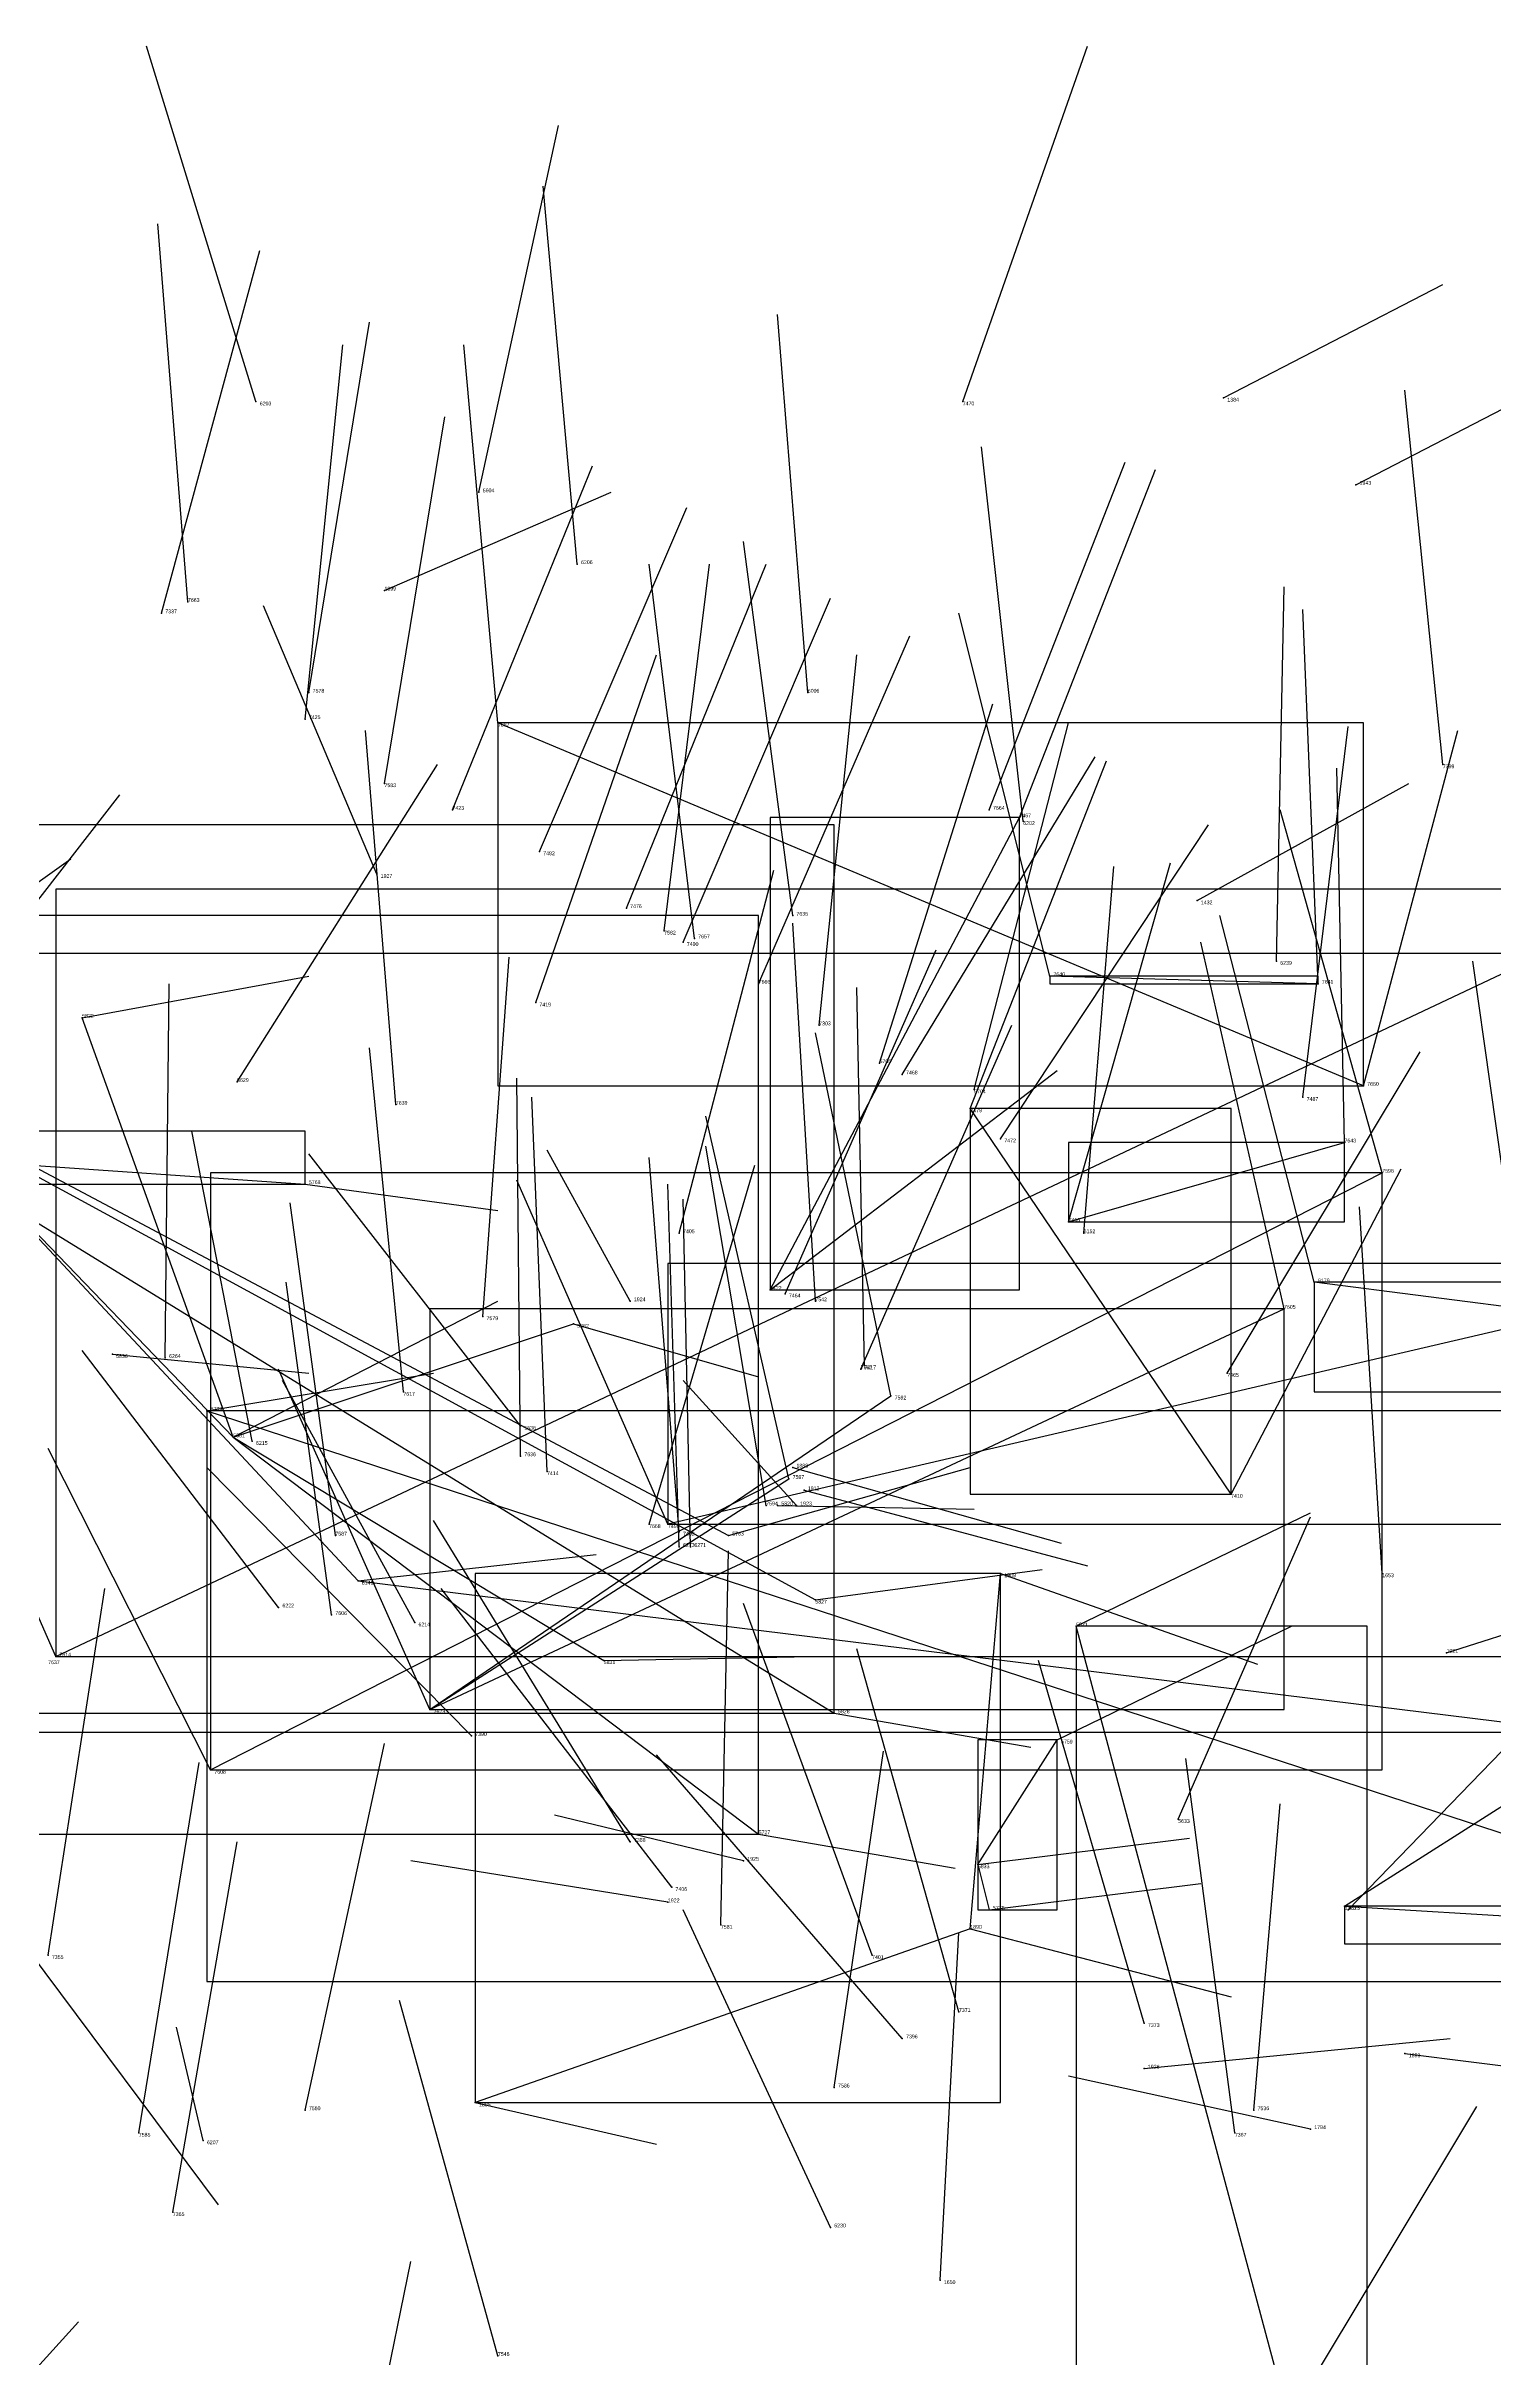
# Model space of a CAD drawing. Extents: x 59.1 to 70.8, y 600.3 to 605.1.
# Drawn here: x 66.148 to 66.531, y 604.452 to 605.063 of the extents above; entities that cross this region are included whole.
import ezdxf

# ---------------------------------------------------------------- set-up
doc = ezdxf.new("R2010")
doc.units = 0
for name, color, linetype in [('Clients', 3, 'CONTINUOUS'), ('Facilities', 3, 'CONTINUOUS'), ('Facilities_lines', 3, 'CONTINUOUS'), ('Min_max_boxes', 1, 'CONTINUOUS'), ('Normals', 1, 'CONTINUOUS'), ('Source_points', 5, 'CONTINUOUS'), ('Text', 3, 'CONTINUOUS')]:
    doc.layers.add(name, color=color, linetype=linetype)

msp = doc.modelspace()

# ---------------------------------------------------------------- linework, layer by layer
at = {"layer": 'Clients', "color": 5}
for p in [(66.267, 604.884, 459.323), (66.405, 604.859, 459.615), (66.413, 604.817, 459.184), (66.157, 604.806, 453.824), (66.392, 604.782, 459.669), (66.491, 604.773, 459.445), (66.216, 604.762, 453.744), (66.501, 604.765, 458.696), (66.483, 604.736, 458.303), (66.287, 604.725, 453.723), (66.475, 604.729, 458.755), (66.371, 604.706, 458.818), (66.344, 604.684, 458.795), (66.312, 604.672, 458.469), (66.328, 604.669, 453.675), (66.4, 604.659, 449.152), (66.351, 604.652, 453.709), (66.42, 604.645, 453.645), (66.295, 604.636, 453.74), (66.356, 604.622, 453.755), (66.415, 604.615, 453.654), (66.336, 604.59, 453.738), (66.397, 604.57, 453.675), (66.261, 604.519, 449.25)]:
    msp.add_point(p, dxfattribs=at)
at = {"layer": 'Facilities', "color": 3}
for p in [(66.203, 604.969, 457.478), (66.39, 604.969, 459.968), (66.459, 604.97, 451.452), (66.262, 604.945, 455.447), (66.494, 604.947, 451.402), (66.288, 604.926, 457.403), (66.185, 604.916, 459.404), (66.237, 604.919, 449.159), (66.178, 604.913, 461.975), (66.217, 604.892, 462.454), (66.349, 604.892, 457.348), (66.216, 604.885, 460.212), (66.517, 604.873, 460.663), (66.237, 604.868, 462.37), (66.255, 604.861, 460.068), (66.397, 604.861, 459.694), (66.406, 604.858, 457.294), (66.278, 604.85, 459.996), (66.235, 604.844, 448.138), (66.301, 604.835, 459.926), (66.452, 604.837, 451.532), (66.311, 604.829, 462.297), (66.345, 604.833, 459.241), (66.316, 604.826, 459.851), (66.319, 604.827, 459.291), (66.473, 604.821, 457.242), (66.277, 604.81, 460.137), (66.336, 604.815, 459.778), (66.484, 604.815, 459.408), (66.352, 604.804, 462.236), (66.368, 604.794, 454.275), (66.198, 604.789, 454.077), (66.374, 604.791, 459.864), (66.393, 604.787, 454.329), (66.496, 604.788, 459.514), (66.24, 604.783, 459.09), (66.48, 604.785, 459.526), (66.4, 604.774, 459.815), (66.315, 604.749, 460.109), (66.418, 604.752, 459.579), (66.422, 604.749, 457.437), (66.302, 604.731, 448.152), (66.339, 604.734, 460.038), (66.343, 604.733, 459.71), (66.351, 604.731, 462.609), (66.263, 604.727, 462.395), (66.165, 604.717, 453.782), (66.179, 604.716, 456.932), (66.363, 604.713, 459.642), (66.364, 604.714, 460.099), (66.46, 604.712, 459.964), (66.242, 604.707, 458.921), (66.19, 604.702, 453.788), (66.197, 604.695, 453.83), (66.202, 604.694, 457.212), (66.273, 604.698, 454.876), (66.273, 604.69, 459.177), (66.28, 604.686, 460.248), (66.345, 604.687, 449.159), (66.338, 604.677, 458.861), (66.341, 604.677, 453.759), (66.346, 604.677, 448.195), (66.348, 604.681, 449.1), (66.461, 604.68, 460.021), (66.307, 604.672, 459.765), (66.315, 604.67, 460.174), (66.224, 604.669, 458.888), (66.315, 604.666, 456.922), (66.318, 604.666, 456.967), (66.23, 604.657, 453.859), (66.501, 604.659, 452.804), (66.209, 604.65, 457.474), (66.223, 604.648, 458.907), (66.245, 604.646, 457.336), (66.15, 604.637, 458.884), (66.518, 604.638, 448.551), (66.249, 604.623, 458.526), (66.26, 604.616, 460.579), (66.191, 604.607, 458.516), (66.447, 604.594, 454.865), (66.302, 604.588, 460.429), (66.332, 604.583, 448.226), (66.394, 604.582, 453.677), (66.312, 604.572, 448.299), (66.313, 604.576, 460.499), (66.326, 604.566, 462.292), (66.491, 604.571, 453.6), (66.492, 604.57, 453.663), (66.392, 604.565, 449.162), (66.148, 604.558, 461.956), (66.366, 604.558, 460.969), (66.389, 604.543, 461.068), (66.374, 604.536, 460.773), (66.438, 604.54, 461.022), (66.507, 604.532, 449.052), (66.356, 604.523, 462.271), (66.438, 604.528, 448.378), (66.216, 604.517, 462.046), (66.467, 604.517, 462.536), (66.172, 604.511, 462.03), (66.462, 604.511, 461.054), (66.482, 604.512, 448.319), (66.189, 604.509, 457.111), (66.181, 604.49, 461.966), (66.355, 604.486, 457.383), (66.384, 604.472, 452.977), (66.267, 604.452, 462.656)]:
    msp.add_point(p, dxfattribs=at)
at = {"layer": 'Facilities_lines', "color": 3}
for p, q in [((66.496, 604.788, 459.514), (66.267, 604.884, 459.323)), ((66.339, 604.734, 460.038), (66.405, 604.859, 459.615)), ((65.974, 604.857, 453.982), (66.328, 604.669, 453.675)), ((65.974, 604.857, 453.982), (66.351, 604.652, 453.709)), ((65.974, 604.857, 453.982), (66.356, 604.622, 453.755)), ((66.15, 604.637, 458.884), (66.58, 604.84, 458.878)), ((66.197, 604.695, 453.83), (66.064, 604.833, 453.9)), ((66.23, 604.657, 453.859), (66.075, 604.823, 453.934)), ((66.484, 604.815, 459.408), (66.413, 604.817, 459.184)), ((66.197, 604.695, 453.83), (66.157, 604.806, 453.824)), ((66.461, 604.68, 460.021), (66.392, 604.782, 459.669)), ((66.014, 604.776, 453.922), (66.216, 604.762, 453.744)), ((66.418, 604.752, 459.579), (66.491, 604.773, 459.445)), ((66.191, 604.607, 458.516), (66.501, 604.765, 458.696)), ((66.608, 604.741, 458.517), (66.312, 604.672, 458.469)), ((66.632, 604.717, 458.359), (66.483, 604.736, 458.303)), ((66.197, 604.695, 453.83), (66.287, 604.725, 453.723)), ((66.249, 604.623, 458.526), (66.475, 604.729, 458.755)), ((66.249, 604.623, 458.526), (66.371, 604.706, 458.818)), ((66.19, 604.702, 453.788), (66.653, 604.551, 453.489)), ((66.197, 604.695, 453.83), (66.295, 604.636, 453.74)), ((66.197, 604.695, 453.83), (66.336, 604.59, 453.738)), ((66.249, 604.623, 458.526), (66.344, 604.684, 458.795)), ((66.23, 604.657, 453.859), (66.555, 604.617, 453.558)), ((66.392, 604.565, 449.162), (66.4, 604.659, 449.152)), ((66.497, 604.358, 453.682), (66.42, 604.645, 453.645)), ((66.394, 604.582, 453.677), (66.415, 604.615, 453.654)), ((66.394, 604.582, 453.677), (66.397, 604.57, 453.675)), ((66.491, 604.571, 453.6), (66.656, 604.561, 453.437)), ((66.392, 604.565, 449.162), (66.261, 604.519, 449.25))]:
    msp.add_line(p, q, dxfattribs=at)
at = {"layer": 'Min_max_boxes', "color": 1}
for p, q in [((66.496, 604.884, 459.323), (66.267, 604.884, 459.323)), ((66.267, 604.884, 459.323), (66.267, 604.788, 459.323)), ((66.496, 604.884, 459.514), (66.267, 604.884, 459.514)), ((66.267, 604.884, 459.514), (66.267, 604.788, 459.514)), ((66.267, 604.884, 459.323), (66.267, 604.884, 459.514)), ((66.496, 604.788, 459.323), (66.496, 604.884, 459.323)), ((66.496, 604.788, 459.514), (66.496, 604.884, 459.514)), ((66.496, 604.884, 459.323), (66.496, 604.884, 459.514)), ((66.405, 604.859, 459.615), (66.339, 604.859, 459.615)), ((66.339, 604.859, 459.615), (66.339, 604.734, 459.615)), ((66.405, 604.859, 460.038), (66.339, 604.859, 460.038)), ((66.339, 604.859, 460.038), (66.339, 604.734, 460.038)), ((66.339, 604.859, 459.615), (66.339, 604.859, 460.038)), ((66.405, 604.734, 459.615), (66.405, 604.859, 459.615)), ((66.405, 604.734, 460.038), (66.405, 604.859, 460.038)), ((66.405, 604.859, 459.615), (66.405, 604.859, 460.038)), ((66.356, 604.857, 453.675), (65.974, 604.857, 453.675)), ((66.356, 604.857, 453.982), (65.974, 604.857, 453.982)), ((66.356, 604.622, 453.675), (66.356, 604.857, 453.675)), ((66.356, 604.622, 453.982), (66.356, 604.857, 453.982)), ((66.356, 604.857, 453.675), (66.356, 604.857, 453.982)), ((66.58, 604.84, 458.878), (66.15, 604.84, 458.878)), ((66.15, 604.84, 458.878), (66.15, 604.637, 458.878)), ((66.58, 604.84, 458.884), (66.15, 604.84, 458.884)), ((66.15, 604.84, 458.884), (66.15, 604.637, 458.884)), ((66.15, 604.84, 458.878), (66.15, 604.84, 458.884)), ((66.336, 604.833, 453.723), (66.064, 604.833, 453.723)), ((66.336, 604.833, 453.9), (66.064, 604.833, 453.9)), ((66.336, 604.59, 453.723), (66.336, 604.833, 453.723)), ((66.336, 604.59, 453.9), (66.336, 604.833, 453.9)), ((66.336, 604.833, 453.723), (66.336, 604.833, 453.9)), ((66.555, 604.823, 453.558), (66.075, 604.823, 453.558)), ((66.555, 604.823, 453.934), (66.075, 604.823, 453.934)), ((66.484, 604.817, 459.184), (66.413, 604.817, 459.184)), ((66.413, 604.817, 459.184), (66.413, 604.815, 459.184)), ((66.484, 604.817, 459.408), (66.413, 604.817, 459.408)), ((66.413, 604.817, 459.408), (66.413, 604.815, 459.408)), ((66.413, 604.817, 459.184), (66.413, 604.817, 459.408)), ((66.484, 604.815, 459.184), (66.484, 604.817, 459.184)), ((66.484, 604.815, 459.408), (66.484, 604.817, 459.408)), ((66.484, 604.817, 459.184), (66.484, 604.817, 459.408)), ((66.413, 604.815, 459.184), (66.484, 604.815, 459.184)), ((66.413, 604.815, 459.408), (66.484, 604.815, 459.408)), ((66.413, 604.815, 459.184), (66.413, 604.815, 459.408)), ((66.484, 604.815, 459.184), (66.484, 604.815, 459.408)), ((66.267, 604.788, 459.323), (66.496, 604.788, 459.323)), ((66.267, 604.788, 459.514), (66.496, 604.788, 459.514)), ((66.267, 604.788, 459.323), (66.267, 604.788, 459.514)), ((66.496, 604.788, 459.323), (66.496, 604.788, 459.514)), ((66.461, 604.782, 459.669), (66.392, 604.782, 459.669)), ((66.392, 604.782, 459.669), (66.392, 604.68, 459.669)), ((66.461, 604.782, 460.021), (66.392, 604.782, 460.021)), ((66.392, 604.782, 460.021), (66.392, 604.68, 460.021)), ((66.392, 604.782, 459.669), (66.392, 604.782, 460.021)), ((66.461, 604.68, 459.669), (66.461, 604.782, 459.669)), ((66.461, 604.68, 460.021), (66.461, 604.782, 460.021)), ((66.461, 604.782, 459.669), (66.461, 604.782, 460.021)), ((66.216, 604.776, 453.744), (66.014, 604.776, 453.744)), ((66.216, 604.776, 453.922), (66.014, 604.776, 453.922)), ((66.216, 604.762, 453.744), (66.216, 604.776, 453.744)), ((66.216, 604.762, 453.922), (66.216, 604.776, 453.922)), ((66.216, 604.776, 453.744), (66.216, 604.776, 453.922)), ((66.491, 604.773, 459.445), (66.418, 604.773, 459.445)), ((66.418, 604.773, 459.445), (66.418, 604.752, 459.445)), ((66.491, 604.773, 459.579), (66.418, 604.773, 459.579)), ((66.418, 604.773, 459.579), (66.418, 604.752, 459.579)), ((66.418, 604.773, 459.445), (66.418, 604.773, 459.579)), ((66.491, 604.752, 459.445), (66.491, 604.773, 459.445)), ((66.491, 604.752, 459.579), (66.491, 604.773, 459.579)), ((66.491, 604.773, 459.445), (66.491, 604.773, 459.579)), ((66.014, 604.762, 453.744), (66.216, 604.762, 453.744)), ((66.014, 604.762, 453.922), (66.216, 604.762, 453.922)), ((66.501, 604.765, 458.516), (66.191, 604.765, 458.516)), ((66.191, 604.765, 458.516), (66.191, 604.607, 458.516)), ((66.501, 604.765, 458.696), (66.191, 604.765, 458.696)), ((66.191, 604.765, 458.696), (66.191, 604.607, 458.696)), ((66.191, 604.765, 458.516), (66.191, 604.765, 458.696)), ((66.216, 604.762, 453.744), (66.216, 604.762, 453.922)), ((66.501, 604.607, 458.516), (66.501, 604.765, 458.516)), ((66.501, 604.607, 458.696), (66.501, 604.765, 458.696)), ((66.501, 604.765, 458.516), (66.501, 604.765, 458.696)), ((66.418, 604.752, 459.445), (66.491, 604.752, 459.445)), ((66.418, 604.752, 459.579), (66.491, 604.752, 459.579)), ((66.418, 604.752, 459.445), (66.418, 604.752, 459.579)), ((66.491, 604.752, 459.445), (66.491, 604.752, 459.579)), ((66.608, 604.741, 458.469), (66.312, 604.741, 458.469)), ((66.312, 604.741, 458.469), (66.312, 604.672, 458.469)), ((66.608, 604.741, 458.517), (66.312, 604.741, 458.517)), ((66.312, 604.741, 458.517), (66.312, 604.672, 458.517)), ((66.312, 604.741, 458.469), (66.312, 604.741, 458.517)), ((66.339, 604.734, 459.615), (66.405, 604.734, 459.615)), ((66.339, 604.734, 460.038), (66.405, 604.734, 460.038)), ((66.339, 604.734, 459.615), (66.339, 604.734, 460.038)), ((66.405, 604.734, 459.615), (66.405, 604.734, 460.038)), ((66.64, 604.736, 458.282), (66.483, 604.736, 458.282)), ((66.483, 604.736, 458.282), (66.483, 604.707, 458.282)), ((66.64, 604.736, 458.428), (66.483, 604.736, 458.428)), ((66.483, 604.736, 458.428), (66.483, 604.707, 458.428)), ((66.483, 604.736, 458.282), (66.483, 604.736, 458.428)), ((66.475, 604.729, 458.526), (66.249, 604.729, 458.526)), ((66.249, 604.729, 458.526), (66.249, 604.623, 458.526)), ((66.475, 604.729, 458.818), (66.249, 604.729, 458.818)), ((66.249, 604.729, 458.818), (66.249, 604.623, 458.818)), ((66.249, 604.729, 458.526), (66.249, 604.729, 458.818)), ((66.475, 604.623, 458.526), (66.475, 604.729, 458.526)), ((66.475, 604.623, 458.818), (66.475, 604.729, 458.818)), ((66.475, 604.729, 458.526), (66.475, 604.729, 458.818)), ((66.483, 604.707, 458.282), (66.64, 604.707, 458.282)), ((66.483, 604.707, 458.428), (66.64, 604.707, 458.428)), ((66.483, 604.707, 458.282), (66.483, 604.707, 458.428)), ((66.653, 604.702, 453.489), (66.19, 604.702, 453.489)), ((66.19, 604.702, 453.489), (66.19, 604.551, 453.489)), ((66.653, 604.702, 453.788), (66.19, 604.702, 453.788)), ((66.19, 604.702, 453.788), (66.19, 604.551, 453.788)), ((66.19, 604.702, 453.489), (66.19, 604.702, 453.788)), ((66.392, 604.68, 459.669), (66.461, 604.68, 459.669)), ((66.392, 604.68, 460.021), (66.461, 604.68, 460.021)), ((66.392, 604.68, 459.669), (66.392, 604.68, 460.021)), ((66.461, 604.68, 459.669), (66.461, 604.68, 460.021)), ((66.312, 604.672, 458.469), (66.608, 604.672, 458.469)), ((66.312, 604.672, 458.517), (66.608, 604.672, 458.517)), ((66.312, 604.672, 458.469), (66.312, 604.672, 458.517)), ((66.4, 604.659, 449.152), (66.261, 604.659, 449.152)), ((66.261, 604.659, 449.152), (66.261, 604.519, 449.152)), ((66.4, 604.659, 449.25), (66.261, 604.659, 449.25)), ((66.261, 604.659, 449.25), (66.261, 604.519, 449.25)), ((66.261, 604.659, 449.152), (66.261, 604.659, 449.25)), ((66.4, 604.519, 449.152), (66.4, 604.659, 449.152)), ((66.4, 604.519, 449.25), (66.4, 604.659, 449.25)), ((66.4, 604.659, 449.152), (66.4, 604.659, 449.25)), ((66.497, 604.645, 453.645), (66.42, 604.645, 453.645)), ((66.42, 604.645, 453.645), (66.42, 604.358, 453.645)), ((66.497, 604.645, 453.682), (66.42, 604.645, 453.682)), ((66.42, 604.645, 453.682), (66.42, 604.358, 453.682)), ((66.42, 604.645, 453.645), (66.42, 604.645, 453.682)), ((66.497, 604.358, 453.645), (66.497, 604.645, 453.645)), ((66.497, 604.358, 453.682), (66.497, 604.645, 453.682)), ((66.497, 604.645, 453.645), (66.497, 604.645, 453.682)), ((66.15, 604.637, 458.878), (66.58, 604.637, 458.878)), ((66.15, 604.637, 458.884), (66.58, 604.637, 458.884)), ((66.15, 604.637, 458.878), (66.15, 604.637, 458.884)), ((65.974, 604.622, 453.675), (66.356, 604.622, 453.675)), ((65.974, 604.622, 453.982), (66.356, 604.622, 453.982)), ((66.249, 604.623, 458.526), (66.475, 604.623, 458.526)), ((66.249, 604.623, 458.818), (66.475, 604.623, 458.818)), ((66.249, 604.623, 458.526), (66.249, 604.623, 458.818)), ((66.356, 604.622, 453.675), (66.356, 604.622, 453.982)), ((66.475, 604.623, 458.526), (66.475, 604.623, 458.818)), ((66.075, 604.617, 453.558), (66.555, 604.617, 453.558)), ((66.075, 604.617, 453.934), (66.555, 604.617, 453.934)), ((66.415, 604.615, 453.654), (66.394, 604.615, 453.654)), ((66.394, 604.615, 453.654), (66.394, 604.57, 453.654)), ((66.415, 604.615, 453.677), (66.394, 604.615, 453.677)), ((66.394, 604.615, 453.677), (66.394, 604.57, 453.677)), ((66.394, 604.615, 453.654), (66.394, 604.615, 453.677)), ((66.415, 604.57, 453.654), (66.415, 604.615, 453.654)), ((66.415, 604.57, 453.677), (66.415, 604.615, 453.677)), ((66.415, 604.615, 453.654), (66.415, 604.615, 453.677)), ((66.191, 604.607, 458.516), (66.501, 604.607, 458.516)), ((66.191, 604.607, 458.696), (66.501, 604.607, 458.696)), ((66.191, 604.607, 458.516), (66.191, 604.607, 458.696)), ((66.501, 604.607, 458.516), (66.501, 604.607, 458.696)), ((66.064, 604.59, 453.723), (66.336, 604.59, 453.723)), ((66.064, 604.59, 453.9), (66.336, 604.59, 453.9)), ((66.336, 604.59, 453.723), (66.336, 604.59, 453.9)), ((66.394, 604.57, 453.654), (66.415, 604.57, 453.654)), ((66.394, 604.57, 453.677), (66.415, 604.57, 453.677)), ((66.394, 604.57, 453.654), (66.394, 604.57, 453.677)), ((66.415, 604.57, 453.654), (66.415, 604.57, 453.677)), ((66.656, 604.571, 453.437), (66.491, 604.571, 453.437)), ((66.491, 604.571, 453.437), (66.491, 604.561, 453.437)), ((66.656, 604.571, 453.6), (66.491, 604.571, 453.6)), ((66.491, 604.571, 453.6), (66.491, 604.561, 453.6)), ((66.491, 604.571, 453.437), (66.491, 604.571, 453.6)), ((66.491, 604.561, 453.437), (66.656, 604.561, 453.437)), ((66.491, 604.561, 453.6), (66.656, 604.561, 453.6)), ((66.491, 604.561, 453.437), (66.491, 604.561, 453.6)), ((66.19, 604.551, 453.489), (66.653, 604.551, 453.489)), ((66.19, 604.551, 453.788), (66.653, 604.551, 453.788)), ((66.19, 604.551, 453.489), (66.19, 604.551, 453.788)), ((66.261, 604.519, 449.152), (66.4, 604.519, 449.152)), ((66.261, 604.519, 449.25), (66.4, 604.519, 449.25)), ((66.261, 604.519, 449.152), (66.261, 604.519, 449.25)), ((66.4, 604.519, 449.152), (66.4, 604.519, 449.25))]:
    msp.add_line(p, q, dxfattribs=at)
at = {"layer": 'Normals', "color": 1}
for p, q in [((66.203, 604.969, 457.478), (66.174, 605.063, 457.495)), ((66.39, 604.969, 459.968), (66.423, 605.063, 459.972)), ((66.262, 604.945, 455.447), (66.283, 605.042, 455.455)), ((66.288, 604.926, 457.403), (66.279, 605.026, 457.403)), ((66.185, 604.916, 459.404), (66.177, 605.016, 459.404)), ((66.178, 604.913, 461.975), (66.204, 605.009, 461.966)), ((66.459, 604.97, 451.452), (66.517, 605, 451.527)), ((66.217, 604.892, 462.454), (66.233, 604.99, 462.445)), ((66.349, 604.892, 457.348), (66.341, 604.992, 457.347)), ((66.216, 604.885, 460.212), (66.226, 604.984, 460.225)), ((66.267, 604.884, 459.323), (66.258, 604.984, 459.324)), ((66.494, 604.947, 451.402), (66.552, 604.977, 451.477)), ((66.517, 604.873, 460.663), (66.507, 604.972, 460.67)), ((66.237, 604.868, 462.37), (66.253, 604.965, 462.35)), ((66.406, 604.858, 457.294), (66.395, 604.957, 457.291)), ((66.255, 604.861, 460.068), (66.292, 604.952, 460.086)), ((66.397, 604.861, 459.694), (66.433, 604.953, 459.711)), ((66.405, 604.859, 459.615), (66.441, 604.951, 459.631)), ((66.237, 604.919, 449.159), (66.297, 604.945, 449.235)), ((66.278, 604.85, 459.996), (66.317, 604.941, 460.012)), ((66.345, 604.833, 459.241), (66.332, 604.932, 459.234)), ((66.301, 604.835, 459.926), (66.338, 604.926, 459.944)), ((66.319, 604.827, 459.291), (66.307, 604.926, 459.286)), ((66.311, 604.829, 462.297), (66.323, 604.926, 462.277)), ((66.473, 604.821, 457.242), (66.475, 604.92, 457.228)), ((66.235, 604.844, 448.138), (66.205, 604.915, 448.202)), ((66.316, 604.826, 459.851), (66.355, 604.917, 459.863)), ((66.484, 604.815, 459.408), (66.48, 604.914, 459.422)), ((66.413, 604.817, 459.184), (66.389, 604.913, 459.172)), ((66.277, 604.81, 460.137), (66.309, 604.902, 460.16)), ((66.336, 604.815, 459.778), (66.376, 604.907, 459.784)), ((66.352, 604.804, 462.236), (66.362, 604.902, 462.221)), ((66.368, 604.794, 454.275), (66.398, 604.889, 454.284)), ((66.393, 604.787, 454.329), (66.418, 604.884, 454.334)), ((66.24, 604.783, 459.09), (66.232, 604.882, 459.077)), ((66.48, 604.785, 459.526), (66.492, 604.883, 459.542)), ((66.496, 604.788, 459.514), (66.521, 604.882, 459.536)), ((66.198, 604.789, 454.077), (66.251, 604.873, 454.087)), ((66.374, 604.791, 459.864), (66.425, 604.875, 459.884)), ((66.392, 604.782, 459.669), (66.428, 604.874, 459.686)), ((66.491, 604.773, 459.445), (66.489, 604.872, 459.461)), ((66.108, 604.789, 454.003), (66.167, 604.865, 454.032)), ((66.452, 604.837, 451.532), (66.508, 604.868, 451.609)), ((66.501, 604.765, 458.696), (66.474, 604.861, 458.686)), ((66.4, 604.774, 459.815), (66.455, 604.857, 459.826)), ((66.085, 604.799, 453.855), (66.154, 604.848, 453.908)), ((66.418, 604.752, 459.579), (66.445, 604.847, 459.591)), ((66.315, 604.749, 460.109), (66.34, 604.845, 460.123)), ((66.422, 604.749, 457.437), (66.43, 604.846, 457.414)), ((66.351, 604.731, 462.609), (66.345, 604.831, 462.61)), ((66.483, 604.736, 458.303), (66.458, 604.833, 458.297)), ((66.343, 604.733, 459.71), (66.383, 604.824, 459.717)), ((66.475, 604.729, 458.755), (66.453, 604.826, 458.742)), ((66.157, 604.806, 453.824), (66.217, 604.817, 453.903)), ((66.263, 604.727, 462.395), (66.27, 604.822, 462.364)), ((66.539, 604.722, 458.237), (66.525, 604.821, 458.236)), ((66.179, 604.716, 456.932), (66.18, 604.815, 456.92)), ((66.364, 604.714, 460.099), (66.362, 604.814, 460.104)), ((66.363, 604.713, 459.642), (66.403, 604.804, 459.649)), ((66.242, 604.707, 458.921), (66.233, 604.798, 458.881)), ((66.371, 604.706, 458.818), (66.351, 604.802, 458.798)), ((66.339, 604.734, 460.038), (66.415, 604.792, 460.066)), ((66.46, 604.712, 459.964), (66.511, 604.797, 459.98)), ((66.273, 604.69, 459.177), (66.272, 604.79, 459.17)), ((66.28, 604.686, 460.248), (66.276, 604.785, 460.263)), ((66.344, 604.684, 458.795), (66.322, 604.78, 458.775)), ((66.202, 604.694, 457.212), (66.186, 604.776, 457.267)), ((66.273, 604.698, 454.876), (66.217, 604.77, 454.835)), ((66.302, 604.731, 448.152), (66.28, 604.771, 448.241)), ((66.315, 604.67, 460.174), (66.307, 604.769, 460.18)), ((66.338, 604.677, 458.861), (66.322, 604.772, 458.835)), ((66.216, 604.762, 453.744), (66.267, 604.755, 453.83)), ((66.312, 604.672, 458.469), (66.272, 604.763, 458.456)), ((66.307, 604.672, 459.765), (66.335, 604.767, 459.777)), ((66.315, 604.666, 456.922), (66.312, 604.762, 456.893)), ((66.461, 604.68, 460.021), (66.506, 604.766, 460.047)), ((66.224, 604.669, 458.888), (66.212, 604.757, 458.842)), ((66.318, 604.666, 456.967), (66.316, 604.758, 456.929)), ((66.501, 604.659, 452.804), (66.495, 604.756, 452.781)), ((66.197, 604.695, 453.83), (66.267, 604.731, 453.892)), ((66.223, 604.648, 458.907), (66.211, 604.736, 458.861)), ((66.287, 604.725, 453.723), (66.336, 604.711, 453.809)), ((66.15, 604.637, 458.884), (66.114, 604.719, 458.841)), ((66.209, 604.65, 457.474), (66.157, 604.718, 457.527)), ((66.165, 604.717, 453.782), (66.217, 604.712, 453.867)), ((66.19, 604.702, 453.788), (66.25, 604.712, 453.868)), ((66.249, 604.623, 458.526), (66.209, 604.713, 458.507)), ((66.245, 604.646, 457.336), (66.21, 604.71, 457.404)), ((66.346, 604.677, 448.195), (66.316, 604.71, 448.284)), ((66.191, 604.607, 458.516), (66.148, 604.692, 458.485)), ((66.26, 604.616, 460.579), (66.19, 604.687, 460.574)), ((66.328, 604.669, 453.675), (66.392, 604.687, 453.75)), ((66.345, 604.687, 449.159), (66.416, 604.667, 449.226)), ((66.341, 604.677, 453.759), (66.393, 604.676, 453.844)), ((66.348, 604.681, 449.1), (66.423, 604.661, 449.163)), ((66.302, 604.588, 460.429), (66.25, 604.673, 460.44)), ((66.42, 604.645, 453.645), (66.482, 604.675, 453.717)), ((66.447, 604.594, 454.865), (66.482, 604.674, 454.816)), ((66.23, 604.657, 453.859), (66.293, 604.664, 453.936)), ((66.326, 604.566, 462.292), (66.328, 604.665, 462.276)), ((66.518, 604.638, 448.551), (66.609, 604.667, 448.522)), ((66.351, 604.652, 453.709), (66.411, 604.66, 453.789)), ((66.4, 604.659, 449.152), (66.468, 604.635, 449.222)), ((66.148, 604.558, 461.956), (66.163, 604.655, 461.972)), ((66.313, 604.576, 460.499), (66.252, 604.655, 460.509)), ((66.366, 604.558, 460.969), (66.332, 604.651, 460.955)), ((66.415, 604.615, 453.654), (66.477, 604.645, 453.726)), ((66.389, 604.543, 461.068), (66.362, 604.639, 461.062)), ((66.295, 604.636, 453.74), (66.35, 604.637, 453.823)), ((66.438, 604.54, 461.022), (66.41, 604.636, 461.018)), ((66.492, 604.57, 453.663), (66.551, 604.631, 453.716)), ((66.356, 604.622, 453.755), (66.408, 604.613, 453.84)), ((66.172, 604.511, 462.03), (66.188, 604.609, 462.023)), ((66.216, 604.517, 462.046), (66.237, 604.614, 462.032)), ((66.374, 604.536, 460.773), (66.309, 604.611, 460.787)), ((66.356, 604.523, 462.271), (66.369, 604.612, 462.227)), ((66.462, 604.511, 461.054), (66.449, 604.61, 461.047)), ((66.491, 604.571, 453.6), (66.554, 604.611, 453.666)), ((66.467, 604.517, 462.536), (66.474, 604.598, 462.478)), ((66.332, 604.583, 448.226), (66.282, 604.595, 448.312)), ((66.336, 604.59, 453.738), (66.388, 604.581, 453.823)), ((66.181, 604.49, 461.966), (66.198, 604.588, 461.952)), ((66.394, 604.582, 453.677), (66.45, 604.589, 453.759)), ((66.312, 604.572, 448.299), (66.244, 604.583, 448.372)), ((66.397, 604.57, 453.675), (66.453, 604.577, 453.757)), ((66.355, 604.486, 457.383), (66.316, 604.57, 457.42)), ((66.384, 604.472, 452.977), (66.389, 604.564, 452.939)), ((66.392, 604.565, 449.162), (66.461, 604.547, 449.232)), ((66.143, 604.559, 458.592), (66.193, 604.492, 458.647)), ((66.267, 604.452, 462.656), (66.241, 604.546, 462.678)), ((66.189, 604.509, 457.111), (66.182, 604.539, 457.206)), ((66.438, 604.528, 448.378), (66.519, 604.536, 448.32)), ((66.507, 604.532, 449.052), (66.586, 604.522, 449.113)), ((66.482, 604.512, 448.319), (66.418, 604.526, 448.395)), ((66.261, 604.519, 449.25), (66.309, 604.508, 449.337)), ((66.475, 604.433, 461.139), (66.526, 604.518, 461.127)), ((66.225, 604.384, 462.049), (66.244, 604.477, 462.017)), ((66.108, 604.408, 460.036), (66.156, 604.461, 460.106))]:
    msp.add_line(p, q, dxfattribs=at)
at = {"layer": 'Source_points', "color": 5}
for p in [(66.203, 604.969, 457.478), (66.39, 604.969, 459.968), (66.459, 604.97, 451.452), (66.262, 604.945, 455.447), (66.494, 604.947, 451.402), (66.288, 604.926, 457.403), (66.185, 604.916, 459.404), (66.237, 604.919, 449.159), (66.178, 604.913, 461.975), (66.217, 604.892, 462.454), (66.349, 604.892, 457.348), (66.216, 604.885, 460.212), (66.267, 604.884, 459.323), (66.517, 604.873, 460.663), (66.237, 604.868, 462.37), (66.255, 604.861, 460.068), (66.397, 604.861, 459.694), (66.405, 604.859, 459.615), (66.406, 604.858, 457.294), (66.278, 604.85, 459.996), (66.235, 604.844, 448.138), (66.301, 604.835, 459.926), (66.452, 604.837, 451.532), (66.311, 604.829, 462.297), (66.345, 604.833, 459.241), (66.316, 604.826, 459.851), (66.319, 604.827, 459.291), (66.413, 604.817, 459.184), (66.473, 604.821, 457.242), (66.277, 604.81, 460.137), (66.336, 604.815, 459.778), (66.484, 604.815, 459.408), (66.157, 604.806, 453.824), (66.352, 604.804, 462.236), (66.368, 604.794, 454.275), (66.198, 604.789, 454.077), (66.374, 604.791, 459.864), (66.393, 604.787, 454.329), (66.496, 604.788, 459.514), (66.24, 604.783, 459.09), (66.392, 604.782, 459.669), (66.48, 604.785, 459.526), (66.4, 604.774, 459.815), (66.491, 604.773, 459.445), (66.216, 604.762, 453.744), (66.501, 604.765, 458.696), (66.315, 604.749, 460.109), (66.418, 604.752, 459.579), (66.422, 604.749, 457.437), (66.302, 604.731, 448.152), (66.339, 604.734, 460.038), (66.343, 604.733, 459.71), (66.351, 604.731, 462.609), (66.483, 604.736, 458.303), (66.263, 604.727, 462.395), (66.287, 604.725, 453.723), (66.475, 604.729, 458.755), (66.165, 604.717, 453.782), (66.179, 604.716, 456.932), (66.363, 604.713, 459.642), (66.364, 604.714, 460.099), (66.46, 604.712, 459.964), (66.242, 604.707, 458.921), (66.371, 604.706, 458.818), (66.19, 604.702, 453.788), (66.197, 604.695, 453.83), (66.202, 604.694, 457.212), (66.273, 604.698, 454.876), (66.273, 604.69, 459.177), (66.28, 604.686, 460.248), (66.344, 604.684, 458.795), (66.345, 604.687, 449.159), (66.338, 604.677, 458.861), (66.341, 604.677, 453.759), (66.346, 604.677, 448.195), (66.348, 604.681, 449.1), (66.461, 604.68, 460.021), (66.307, 604.672, 459.765), (66.312, 604.672, 458.469), (66.315, 604.67, 460.174), (66.224, 604.669, 458.888), (66.315, 604.666, 456.922), (66.318, 604.666, 456.967), (66.328, 604.669, 453.675), (66.23, 604.657, 453.859), (66.4, 604.659, 449.152), (66.501, 604.659, 452.804), (66.351, 604.652, 453.709), (66.209, 604.65, 457.474), (66.223, 604.648, 458.907), (66.245, 604.646, 457.336), (66.42, 604.645, 453.645), (66.15, 604.637, 458.884), (66.295, 604.636, 453.74), (66.518, 604.638, 448.551), (66.249, 604.623, 458.526), (66.356, 604.622, 453.755), (66.26, 604.616, 460.579), (66.415, 604.615, 453.654), (66.191, 604.607, 458.516), (66.336, 604.59, 453.738), (66.447, 604.594, 454.865), (66.302, 604.588, 460.429), (66.332, 604.583, 448.226), (66.394, 604.582, 453.677), (66.312, 604.572, 448.299), (66.313, 604.576, 460.499), (66.326, 604.566, 462.292), (66.397, 604.57, 453.675), (66.491, 604.571, 453.6), (66.492, 604.57, 453.663), (66.392, 604.565, 449.162), (66.148, 604.558, 461.956), (66.366, 604.558, 460.969), (66.389, 604.543, 461.068), (66.374, 604.536, 460.773), (66.438, 604.54, 461.022), (66.507, 604.532, 449.052), (66.356, 604.523, 462.271), (66.438, 604.528, 448.378), (66.216, 604.517, 462.046), (66.261, 604.519, 449.25), (66.467, 604.517, 462.536), (66.172, 604.511, 462.03), (66.462, 604.511, 461.054), (66.482, 604.512, 448.319), (66.189, 604.509, 457.111), (66.181, 604.49, 461.966), (66.355, 604.486, 457.383), (66.384, 604.472, 452.977), (66.267, 604.452, 462.656)]:
    msp.add_point(p, dxfattribs=at)

# ---------------------------------------------------------------- texts
at = {"layer": 'Text', "color": 3}
for s, p in [('6203', (66.204, 604.968, 457.478)), ('7470', (66.39, 604.968, 459.968)), ('1384', (66.46, 604.969, 451.452)), ('5604', (66.263, 604.945, 455.447)), ('1943', (66.495, 604.947, 451.402)), ('6206', (66.289, 604.926, 457.403)), ('1899', (66.237, 604.919, 449.159)), ('7337', (66.179, 604.913, 461.975)), ('7663', (66.185, 604.916, 459.404)), ('7578', (66.218, 604.892, 462.454)), ('6006', (66.349, 604.892, 457.348)), ('7425', (66.217, 604.885, 460.212)), ('7667', (66.267, 604.883, 459.323)), ('7399', (66.517, 604.872, 460.663)), ('7583', (66.237, 604.867, 462.37)), ('7423', (66.255, 604.861, 460.068)), ('7664', (66.398, 604.861, 459.694)), ('7467', (66.405, 604.859, 459.615)), ('6202', (66.406, 604.857, 457.294)), ('7482', (66.279, 604.849, 459.996)), ('1927', (66.236, 604.843, 448.138)), ('7476', (66.302, 604.835, 459.926)), ('1432', (66.453, 604.836, 451.532)), ('7582', (66.311, 604.828, 462.297)), ('7635', (66.346, 604.833, 459.241)), ('7490', (66.317, 604.825, 459.851)), ('7657', (66.32, 604.827, 459.291)), ('7666', (66.336, 604.815, 459.778)), ('7640', (66.414, 604.817, 459.184)), ('6239', (66.474, 604.82, 457.242)), ('7641', (66.485, 604.815, 459.408)), ('7419', (66.278, 604.809, 460.137)), ('5822', (66.157, 604.806, 453.824)), ('7303', (66.352, 604.804, 462.236)), ('5706', (66.368, 604.794, 454.275)), ('7468', (66.375, 604.791, 459.864)), ('5629', (66.198, 604.789, 454.077)), ('5704', (66.393, 604.786, 454.329)), ('7660', (66.497, 604.788, 459.514)), ('7639', (66.24, 604.783, 459.09)), ('7479', (66.392, 604.781, 459.669)), ('7487', (66.481, 604.784, 459.526)), ('7472', (66.401, 604.773, 459.815)), ('7643', (66.491, 604.773, 459.445)), ('5768', (66.217, 604.762, 453.744)), ('7596', (66.501, 604.765, 458.696)), ('7405', (66.316, 604.749, 460.109)), ('7466', (66.418, 604.752, 459.579)), ('6152', (66.422, 604.749, 457.437)), ('6179', (66.484, 604.736, 458.303)), ('1924', (66.303, 604.731, 448.152)), ('7422', (66.339, 604.734, 460.038)), ('7464', (66.344, 604.732, 459.71)), ('7542', (66.351, 604.731, 462.609)), ('7579', (66.264, 604.726, 462.395)), ('5862', (66.288, 604.724, 453.723)), ('7605', (66.475, 604.729, 458.755)), ('5836', (66.166, 604.716, 453.782)), ('6264', (66.18, 604.716, 456.932)), ('7662', (66.363, 604.713, 459.642)), ('7417', (66.364, 604.713, 460.099)), ('7465', (66.46, 604.711, 459.964)), ('7617', (66.242, 604.706, 458.921)), ('7592', (66.372, 604.705, 458.818)), ('5789', (66.191, 604.702, 453.788)), ('5851', (66.197, 604.695, 453.83)), ('6215', (66.203, 604.693, 457.212)), ('5636', (66.274, 604.697, 454.876)), ('7636', (66.274, 604.69, 459.177)), ('1888', (66.346, 604.687, 449.159)), ('7414', (66.28, 604.685, 460.248)), ('7597', (66.345, 604.684, 458.795)), ('1912', (66.349, 604.681, 449.1)), ('7594', (66.338, 604.677, 458.861)), ('5820', (66.342, 604.677, 453.759)), ('1923', (66.347, 604.677, 448.195)), ('7410', (66.461, 604.679, 460.021)), ('7587', (66.224, 604.669, 458.888)), ('7668', (66.307, 604.671, 459.765)), ('7499', (66.312, 604.671, 458.469)), ('7402', (66.316, 604.669, 460.174)), ('5763', (66.329, 604.669, 453.675)), ('6273', (66.316, 604.666, 456.922)), ('6271', (66.319, 604.666, 456.967)), ('6141', (66.231, 604.656, 453.859)), ('1909', (66.401, 604.658, 449.152)), ('1653', (66.501, 604.658, 452.804)), ('6222', (66.21, 604.65, 457.474)), ('5827', (66.351, 604.651, 453.709)), ('7606', (66.224, 604.648, 458.907)), ('6214', (66.246, 604.645, 457.336)), ('5821', (66.42, 604.645, 453.645)), ('1921', (66.518, 604.638, 448.551)), ('7637', (66.148, 604.635, 459.097)), ('7614', (66.151, 604.637, 458.884)), ('5831', (66.295, 604.635, 453.74)), ('7623', (66.25, 604.622, 458.526)), ('5828', (66.357, 604.622, 453.755)), ('7390', (66.261, 604.616, 460.579)), ('5759', (66.416, 604.614, 453.654)), ('7608', (66.192, 604.606, 458.516)), ('5727', (66.336, 604.59, 453.738)), ('5633', (66.447, 604.593, 454.865)), ('7388', (66.303, 604.588, 460.429)), ('1925', (66.333, 604.583, 448.226)), ('5833', (66.394, 604.581, 453.677)), ('1922', (66.312, 604.572, 448.299)), ('7406', (66.314, 604.575, 460.499)), ('7581', (66.326, 604.565, 462.292)), ('1890', (66.392, 604.565, 449.162)), ('5778', (66.398, 604.57, 453.675)), ('5773', (66.491, 604.57, 453.6)), ('5813', (66.492, 604.57, 453.663)), ('7355', (66.149, 604.557, 461.956)), ('7401', (66.366, 604.557, 460.969)), ('7371', (66.389, 604.543, 461.068)), ('7396', (66.375, 604.536, 460.773)), ('7373', (66.439, 604.539, 461.022)), ('1926', (66.439, 604.528, 448.378)), ('1893', (66.508, 604.531, 449.052)), ('7586', (66.357, 604.523, 462.271)), ('7580', (66.217, 604.517, 462.046)), ('1895', (66.262, 604.518, 449.25)), ('7536', (66.468, 604.517, 462.536)), ('7585', (66.172, 604.51, 462.03)), ('7367', (66.462, 604.51, 461.054)), ('1794', (66.483, 604.512, 448.319)), ('6207', (66.19, 604.508, 457.111)), ('7365', (66.181, 604.489, 461.966)), ('6230', (66.356, 604.486, 457.383)), ('1650', (66.385, 604.471, 452.977)), ('7546', (66.267, 604.452, 462.656))]:
    msp.add_text(s, height=0.001, dxfattribs=at).set_placement(p)

doc.saveas('drawing.dxf')
